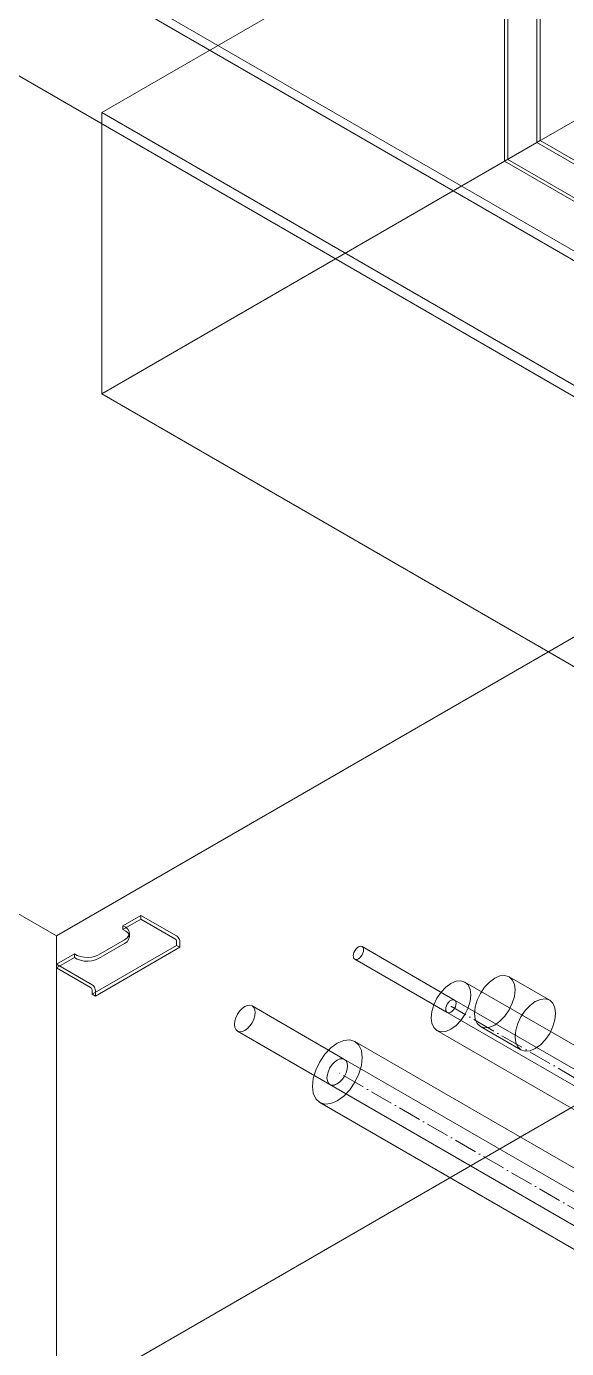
# Model space of a CAD drawing. Header units: millimetres. Extents: x -88595 to 880822, y -1054509 to -148035.
# Drawn here: x 414641 to 414876, y -321675 to -321099 of the extents above; entities that cross this region are included whole.
import ezdxf

# ---------------------------------------------------------------- set-up
doc = ezdxf.new("R2010")
doc.units = ezdxf.units.MM
doc.linetypes.add('$12$ADSK_Осевая', pattern=[14, 10, -2, 0, -2])
for name, color, linetype, lineweight in [('Воздуховоды', 7, 'Continuous', 18), ('Изоляция', 7, 'Continuous', 18), ('Оборудование', 7, 'Continuous', 18), ('Трубопровод', 7, 'Continuous', 18)]:
    doc.layers.add(name, color=color, linetype=linetype, lineweight=lineweight)

# ---------------------------------------------------------------- blocks, each defined once
blk = doc.blocks.new('$0$ADSK_Канальный блок кондиционера1 - AD162MJERAB-3266614-В_ОВ3_3')
at = {"layer": 'Оборудование'}
for p, q in [((-27324.24, 10706.02), (-27790.93, 10975.47)), ((-27794.46, 10973.43), (-27327.77, 10703.98)), ((-27313.63, 10636.62), (-27843.96, 10942.81)), ((-27806.48, 10556.2), (-28336.81, 10862.38)), ((-27806.48, 10556.2), (-27313.63, 10840.75)), ((-27313.63, 10636.62), (-27806.48, 10352.07)), ((-27777.54, 10560.66), (-27769.71, 10565.18)), ((-27769.71, 10563.55), (-27777.54, 10559.03)), ((-27769.71, 10565.18), (-27754.16, 10556.2)), ((-27769.71, 10563.55), (-27769.71, 10565.18)), ((-27754.86, 10554.97), (-27769.71, 10563.55)), ((-27806.48, 10352.07), (-27806.48, 10556.2)), ((-27777.54, 10559.03), (-27777.54, 10560.66)), ((-27774.73, 10555.79), (-27774.73, 10557.42)), ((-27754.16, 10552.12), (-27790.93, 10530.89)), ((-27752.74, 10551.3), (-27789.51, 10530.07)), ((-27776.79, 10554.56), (-27788.1, 10548.03)), ((-27788.1, 10546.4), (-27776.79, 10552.93)), ((-27754.16, 10552.12), (-27754.16, 10553.75)), ((-27752.74, 10551.3), (-27754.16, 10552.12)), ((-27752.74, 10553.75), (-27752.74, 10551.3)), ((-27633.07, 10528.33), (-27673.37, 10551.6)), ((-27806.48, 10543.95), (-27798.65, 10548.47)), ((-27798.65, 10546.84), (-27806.48, 10542.32)), ((-27806.48, 10543.95), (-27806.48, 10542.32)), ((-27790.93, 10534.97), (-27806.48, 10543.95)), ((-27798.65, 10548.47), (-27798.65, 10546.84)), ((-27676.55, 10546.1), (-27636.24, 10522.83)), ((-27806.48, 10542.32), (-27791.63, 10533.74)), ((-27591.64, 10528.24), (-27609.31, 10538.45)), ((-27790.93, 10532.52), (-27790.93, 10530.89)), ((-27789.51, 10530.07), (-27789.51, 10532.52)), ((-27790.93, 10530.89), (-27789.51, 10530.07)), ((-27680.98, 10502.5), (-27721.28, 10525.77)), ((-27727.63, 10514.77), (-27687.33, 10491.5)), ((-27621.81, 10516.79), (-27604.14, 10506.59))]:
    blk.add_line(p, q, dxfattribs=at)
for points in [[(-27777.54, 10560.66, 0), (-27776.31, 10559.98, 0), (-27775.4, 10559.14, 0), (-27774.87, 10558.2, 0), (-27774.74, 10557.22, 0), (-27775.04, 10556.24, 0), (-27775.73, 10555.34, 0), (-27776.79, 10554.56, 0)], [(-27776.79, 10552.93, 0), (-27775.73, 10553.71, 0), (-27775.04, 10554.61, 0), (-27774.74, 10555.58, 0), (-27774.87, 10556.57, 0), (-27775.4, 10557.51, 0), (-27776.31, 10558.34, 0), (-27777.54, 10559.03, 0)], [(-27754.16, 10553.75, 0), (-27754.18, 10553.97, 0), (-27754.25, 10554.21, 0), (-27754.36, 10554.45, 0), (-27754.51, 10554.66, 0), (-27754.68, 10554.84, 0), (-27754.86, 10554.97, 0)], [(-27754.16, 10556.2, 0), (-27753.79, 10555.93, 0), (-27753.45, 10555.57, 0), (-27753.16, 10555.14, 0), (-27752.93, 10554.67, 0), (-27752.79, 10554.2, 0), (-27752.74, 10553.75, 0)], [(-27677.21, 10547.55, 0), (-27677.13, 10548.27, 0), (-27676.91, 10549.02, 0), (-27676.55, 10549.77, 0), (-27676.08, 10550.45, 0), (-27675.54, 10551.02, 0), (-27674.96, 10551.44, 0), (-27674.38, 10551.69, 0), (-27673.84, 10551.74, 0), (-27673.37, 10551.6, 0), (-27673.02, 10551.27, 0), (-27672.79, 10550.77, 0), (-27672.72, 10550.15, 0)], [(-27672.72, 10550.15, 0), (-27672.79, 10549.43, 0), (-27673.02, 10548.68, 0), (-27673.37, 10547.93, 0), (-27673.84, 10547.25, 0), (-27674.38, 10546.68, 0), (-27674.96, 10546.26, 0), (-27675.54, 10546.01, 0), (-27676.08, 10545.96, 0), (-27676.55, 10546.1, 0), (-27676.91, 10546.43, 0), (-27677.13, 10546.93, 0), (-27677.21, 10547.55, 0)], [(-27788.1, 10548.03, 0), (-27789.45, 10547.43, 0), (-27791.01, 10547.02, 0), (-27792.69, 10546.85, 0), (-27794.4, 10546.92, 0), (-27796.02, 10547.23, 0), (-27797.47, 10547.76, 0), (-27798.65, 10548.47, 0)], [(-27798.65, 10546.84, 0), (-27797.47, 10546.12, 0), (-27796.02, 10545.6, 0), (-27794.4, 10545.29, 0), (-27792.69, 10545.22, 0), (-27791.01, 10545.39, 0), (-27789.45, 10545.79, 0), (-27788.1, 10546.4, 0)], [(-27624.4, 10522.52, 0), (-27624.1, 10525.33, 0), (-27623.22, 10528.3, 0), (-27621.81, 10531.23, 0), (-27619.98, 10533.91, 0), (-27617.85, 10536.16, 0), (-27615.56, 10537.83, 0), (-27613.28, 10538.8, 0), (-27611.15, 10539.01, 0), (-27609.31, 10538.45, 0), (-27607.91, 10537.14, 0), (-27607.03, 10535.19, 0), (-27606.73, 10532.72, 0)], [(-27791.63, 10533.74, 0), (-27791.45, 10533.61, 0), (-27791.28, 10533.43, 0), (-27791.13, 10533.22, 0), (-27791.02, 10532.98, 0), (-27790.95, 10532.74, 0), (-27790.93, 10532.52, 0)], [(-27789.51, 10532.52, 0), (-27789.56, 10532.97, 0), (-27789.7, 10533.45, 0), (-27789.93, 10533.91, 0), (-27790.22, 10534.34, 0), (-27790.56, 10534.7, 0), (-27790.93, 10534.97, 0)], [(-27606.73, 10532.72, 0), (-27607.03, 10529.91, 0), (-27607.91, 10526.94, 0), (-27609.31, 10524.01, 0), (-27611.15, 10521.33, 0), (-27613.28, 10519.08, 0), (-27615.56, 10517.41, 0), (-27617.85, 10516.44, 0), (-27619.98, 10516.23, 0), (-27621.81, 10516.79, 0), (-27623.22, 10518.1, 0), (-27624.1, 10520.05, 0), (-27624.4, 10522.52, 0)], [(-27632.41, 10526.88, 0), (-27632.49, 10527.5, 0), (-27632.71, 10528, 0), (-27633.07, 10528.33, 0), (-27633.53, 10528.47, 0), (-27634.08, 10528.42, 0), (-27634.66, 10528.17, 0), (-27635.24, 10527.75, 0), (-27635.78, 10527.18, 0), (-27636.24, 10526.5, 0), (-27636.6, 10525.75, 0), (-27636.83, 10525, 0), (-27636.9, 10524.28, 0)], [(-27636.9, 10524.28, 0), (-27636.83, 10523.66, 0), (-27636.6, 10523.16, 0), (-27636.24, 10522.83, 0), (-27635.78, 10522.69, 0), (-27635.24, 10522.74, 0), (-27634.66, 10522.99, 0), (-27634.08, 10523.41, 0), (-27633.53, 10523.98, 0), (-27633.07, 10524.66, 0), (-27632.71, 10525.41, 0), (-27632.49, 10526.16, 0), (-27632.41, 10526.88, 0)], [(-27589.05, 10522.52, 0), (-27589.35, 10524.98, 0), (-27590.23, 10526.94, 0), (-27591.64, 10528.24, 0), (-27593.47, 10528.8, 0), (-27595.6, 10528.59, 0), (-27597.89, 10527.62, 0), (-27600.17, 10525.95, 0), (-27602.31, 10523.7, 0), (-27604.14, 10521.02, 0), (-27605.54, 10518.1, 0), (-27606.42, 10515.13, 0), (-27606.73, 10512.31, 0)], [(-27728.95, 10517.68, 0), (-27728.8, 10519.11, 0), (-27728.35, 10520.62, 0), (-27727.63, 10522.1, 0), (-27726.7, 10523.47, 0), (-27725.62, 10524.61, 0), (-27724.46, 10525.46, 0), (-27723.3, 10525.95, 0), (-27722.21, 10526.06, 0), (-27721.28, 10525.77, 0), (-27720.57, 10525.11, 0), (-27720.12, 10524.12, 0), (-27719.97, 10522.86, 0)], [(-27719.97, 10522.86, 0), (-27720.12, 10521.43, 0), (-27720.57, 10519.92, 0), (-27721.28, 10518.44, 0), (-27722.21, 10517.08, 0), (-27723.3, 10515.93, 0), (-27724.46, 10515.09, 0), (-27725.62, 10514.59, 0), (-27726.7, 10514.49, 0), (-27727.63, 10514.77, 0), (-27728.35, 10515.43, 0), (-27728.8, 10516.43, 0), (-27728.95, 10517.68, 0)], [(-27606.73, 10512.31, 0), (-27606.42, 10509.84, 0), (-27605.54, 10507.89, 0), (-27604.14, 10506.59, 0), (-27602.31, 10506.02, 0), (-27600.17, 10506.23, 0), (-27597.89, 10507.21, 0), (-27595.6, 10508.88, 0), (-27593.47, 10511.13, 0), (-27591.64, 10513.81, 0), (-27590.23, 10516.73, 0), (-27589.35, 10519.7, 0), (-27589.05, 10522.52, 0)], [(-27679.66, 10499.59, 0), (-27679.82, 10500.85, 0), (-27680.27, 10501.84, 0), (-27680.98, 10502.5, 0), (-27681.91, 10502.79, 0), (-27682.99, 10502.68, 0), (-27684.15, 10502.19, 0), (-27685.32, 10501.34, 0), (-27686.4, 10500.2, 0), (-27687.33, 10498.83, 0), (-27688.04, 10497.35, 0), (-27688.49, 10495.84, 0), (-27688.64, 10494.41, 0)], [(-27688.64, 10494.41, 0), (-27688.49, 10493.16, 0), (-27688.04, 10492.16, 0), (-27687.33, 10491.5, 0), (-27686.4, 10491.22, 0), (-27685.32, 10491.32, 0), (-27684.15, 10491.82, 0), (-27682.99, 10492.66, 0), (-27681.91, 10493.81, 0), (-27680.98, 10495.17, 0), (-27680.27, 10496.65, 0), (-27679.82, 10498.16, 0), (-27679.66, 10499.59, 0)]]:
    blk.add_polyline3d(points, dxfattribs=at)
blk = doc.blocks.new('$0$ADSK_Отвод_Прямоугольный1 - Стандарт-V113-В_ОВ3_3')
at = {"layer": 'Воздуховоды', "color": 140, "true_color": 0x1bb3e4}
for p, q in [((22632.07, 15559.38), (22633.49, 15560.19)), ((23084.62, 15298.1), (22632.07, 15559.38)), ((22632.07, 15559.38), (22632.07, 15404.24)), ((22633.49, 15405.06), (22633.49, 15560.19)), ((22633.49, 15560.19), (23086.04, 15298.92)), ((23188.16, 15310.05), (22763.89, 15554.99)), ((22646.22, 15534.88), (22663.89, 15545.09)), ((22646.22, 15534.88), (22647.63, 15535.7)), ((23070.48, 15289.93), (22646.22, 15534.88)), ((22646.22, 15412.41), (22646.22, 15534.88)), ((22646.22, 15412.41), (22646.22, 15534.88)), ((22646.22, 15534.88), (23070.48, 15289.93)), ((23071.89, 15290.75), (22647.63, 15535.7)), ((22647.63, 15535.7), (22647.63, 15413.23)), ((22805.32, 15460.99), (22670.97, 15383.42)), ((22670.97, 15381.79), (22805.32, 15459.36)), ((22805.32, 15463.44), (22805.32, 15443.03)), ((23257.86, 15199.71), (22805.32, 15460.99)), ((22805.32, 15459.36), (22805.32, 15460.99)), ((22805.32, 15459.36), (23257.86, 15198.08)), ((22699.25, 15383.42), (22805.32, 15444.66)), ((22805.32, 15443.03), (22699.25, 15381.79)), ((22805.32, 15443.03), (22699.25, 15381.79)), ((22805.32, 15444.66), (23229.58, 15199.71)), ((22805.32, 15443.03), (22805.32, 15444.66)), ((22805.32, 15443.03), (23229.58, 15198.08)), ((23229.58, 15198.08), (22805.32, 15443.03)), ((23113.16, 15180.14), (22688.89, 15425.09)), ((22663.89, 15422.61), (22646.22, 15412.41)), ((22646.22, 15412.41), (22647.63, 15413.23)), ((22646.22, 15412.41), (23070.48, 15167.46)), ((23070.48, 15167.46), (22646.22, 15412.41)), ((22647.63, 15413.23), (23071.89, 15168.28)), ((22632.07, 15404.24), (22633.49, 15405.06)), ((22632.07, 15404.24), (23084.62, 15142.96)), ((23086.04, 15143.78), (22633.49, 15405.06)), ((22699.25, 15381.79), (22699.25, 15402.2)), ((22670.97, 15383.42), (23123.51, 15122.14)), ((22670.97, 15381.79), (22670.97, 15383.42)), ((23123.51, 15120.51), (22670.97, 15381.79)), ((23123.51, 15138.47), (22699.25, 15383.42)), ((22699.25, 15381.79), (22699.25, 15383.42)), ((23123.51, 15136.84), (22699.25, 15381.79)), ((22699.25, 15381.79), (23123.51, 15136.84)), ((23088.16, 15300.14), (23070.48, 15289.93)), ((23086.04, 15298.92), (23084.62, 15298.1)), ((23084.62, 15142.96), (23084.62, 15298.1)), ((23086.04, 15298.92), (23086.04, 15143.78)), ((23071.89, 15290.75), (23070.48, 15289.93)), ((23070.48, 15289.93), (23070.48, 15167.46)), ((23070.48, 15289.93), (23070.48, 15167.46)), ((23071.89, 15168.28), (23071.89, 15290.75)), ((23229.58, 15198.08), (23229.58, 15218.49)), ((23229.58, 15199.71), (23123.51, 15138.47)), ((23123.51, 15122.14), (23257.86, 15199.71)), ((23229.58, 15199.71), (23229.58, 15198.08)), ((23257.86, 15199.71), (23257.86, 15198.08)), ((23123.51, 15136.84), (23229.58, 15198.08)), ((23123.51, 15136.84), (23229.58, 15198.08)), ((23257.86, 15198.08), (23123.51, 15120.51)), ((23070.48, 15167.46), (23088.16, 15177.67)), ((23070.48, 15167.46), (23071.89, 15168.28)), ((23123.51, 15157.25), (23123.51, 15136.84)), ((23084.62, 15142.96), (23086.04, 15143.78)), ((23123.51, 15136.84), (23123.51, 15138.47)), ((23123.51, 15120.51), (23123.51, 15122.14))]:
    blk.add_line(p, q, dxfattribs=at)
for points in [[(22663.89, 15545.09, 0), (22695.36, 15559.16, 0), (22725.25, 15564.34, 0), (22752.07, 15560.37, 0), (22774.46, 15547.44, 0), (22791.31, 15526.21, 0), (22801.77, 15497.73, 0), (22805.32, 15463.44, 0)], [(22663.89, 15422.61, 0), (22677.42, 15427.32, 0), (22688.89, 15425.09, 0), (22696.56, 15416.27, 0), (22699.25, 15402.2, 0)], [(23088.16, 15300.14, 0), (23119.63, 15314.21, 0), (23149.52, 15319.39, 0), (23176.33, 15315.42, 0), (23198.73, 15302.49, 0), (23215.57, 15281.26, 0), (23226.03, 15252.78, 0), (23229.58, 15218.49, 0)], [(23123.51, 15157.25, 0), (23120.82, 15171.32, 0), (23113.16, 15180.14, 0), (23101.69, 15182.37, 0), (23088.16, 15177.67, 0)]]:
    blk.add_polyline3d(points, dxfattribs=at)

msp = doc.modelspace()

# ---------------------------------------------------------------- linework, layer by layer
at = {"layer": 'Воздуховоды', "color": 140, "true_color": 0x1bb3e4}
for p, q in [((414673.66, -321136.6), (414863.17, -321027.19)), ((414863.17, -321149.66), (414863.17, -321027.19)), ((415097.93, -321381.55), (414673.66, -321136.6)), ((414673.66, -321136.6), (414673.66, -321259.07)), ((414673.66, -321259.07), (414863.17, -321149.66)), ((414863.17, -321149.66), (415340.46, -321425.23)), ((414673.66, -321259.07), (415097.93, -321504.02))]:
    msp.add_line(p, q, dxfattribs=at)
at = {"layer": 'Изоляция', "color": 190, "true_color": 0x8000ff}
for p, q in [((414972.58, -321596.41), (414831.78, -321515.11)), ((414819.6, -321536.2), (414960.4, -321617.49))]:
    msp.add_line(p, q, dxfattribs=at)
at = {"layer": 'Изоляция', "color": 134, "true_color": 0x00a6a6}
for p, q in [((414941.73, -321632.08), (414783.87, -321540.94)), ((414768.52, -321567.53), (414926.38, -321658.67))]:
    msp.add_line(p, q, dxfattribs=at)
at = {"layer": 'Изоляция', "color": 190, "true_color": 0x8000ff}
for points in [[(414817.08, -321530.63, 0), (414817.37, -321527.89, 0), (414818.23, -321524.99, 0), (414819.6, -321522.14, 0), (414821.39, -321519.53, 0), (414823.46, -321517.34, 0), (414825.69, -321515.72, 0)], [(414825.69, -321515.72, 0), (414827.92, -321514.77, 0), (414829.99, -321514.56, 0), (414831.78, -321515.11, 0), (414833.15, -321516.38, 0), (414834.01, -321518.28, 0), (414834.3, -321520.69, 0)], [(414834.3, -321520.69, 0), (414834.01, -321523.43, 0), (414833.15, -321526.32, 0), (414831.78, -321529.17, 0), (414829.99, -321531.78, 0), (414827.92, -321533.97, 0), (414825.69, -321535.6, 0)], [(414825.69, -321535.6, 0), (414823.46, -321536.55, 0), (414821.39, -321536.75, 0), (414819.6, -321536.2, 0), (414818.23, -321534.93, 0), (414817.37, -321533.03, 0), (414817.08, -321530.63, 0)]]:
    msp.add_polyline3d(points, dxfattribs=at)
at = {"layer": 'Изоляция', "color": 134, "true_color": 0x00a6a6}
for points in [[(414765.34, -321560.5, 0), (414765.71, -321557.05, 0), (414766.79, -321553.4, 0), (414768.52, -321549.8, 0), (414770.77, -321546.52, 0), (414773.38, -321543.75, 0), (414776.19, -321541.7, 0)], [(414776.19, -321541.7, 0), (414779, -321540.51, 0), (414781.62, -321540.25, 0), (414783.87, -321540.94, 0), (414785.59, -321542.54, 0), (414786.68, -321544.94, 0), (414787.05, -321547.97, 0)], [(414787.05, -321547.97, 0), (414786.68, -321551.43, 0), (414785.59, -321555.08, 0), (414783.87, -321558.67, 0), (414781.62, -321561.96, 0), (414779, -321564.72, 0), (414776.19, -321566.77, 0)], [(414776.19, -321566.77, 0), (414773.38, -321567.96, 0), (414770.77, -321568.22, 0), (414768.52, -321567.53, 0), (414766.79, -321565.93, 0), (414765.71, -321563.53, 0), (414765.34, -321560.5, 0)]]:
    msp.add_polyline3d(points, dxfattribs=at)
at = {"layer": 'Трубопровод', "color": 190, "linetype": '$12$ADSK_Осевая', "true_color": 0x8000ff}
msp.add_line((414966.49, -321606.95), (414825.69, -321525.66), dxfattribs=at)
msp.add_line((414966.49, -321606.95), (414825.69, -321525.66), dxfattribs=at)
at = {"layer": 'Трубопровод', "color": 190, "true_color": 0x8000ff}
for p, q in [((414968.08, -321604.2), (414827.28, -321522.91)), ((414824.1, -321528.41), (414964.9, -321609.7))]:
    msp.add_line(p, q, dxfattribs=at)
at = {"layer": 'Трубопровод', "color": 134, "true_color": 0x00a6a6}
for p, q in [((414937.23, -321639.88), (414779.37, -321548.74)), ((414773.02, -321559.74), (414930.88, -321650.88))]:
    msp.add_line(p, q, dxfattribs=at)
at = {"layer": 'Трубопровод', "color": 134, "linetype": '$12$ADSK_Осевая', "true_color": 0x00a6a6}
msp.add_line((414934.05, -321645.38), (414776.19, -321554.24), dxfattribs=at)
msp.add_line((414934.05, -321645.38), (414776.19, -321554.24), dxfattribs=at)
at = {"layer": 'Трубопровод', "color": 190, "true_color": 0x8000ff}
for points in [[(414823.44, -321526.95, 0), (414823.52, -321526.24, 0), (414823.75, -321525.48, 0), (414824.1, -321524.74, 0), (414824.57, -321524.06, 0), (414825.11, -321523.49, 0), (414825.69, -321523.07, 0)], [(414825.69, -321528.25, 0), (414825.11, -321528.5, 0), (414824.57, -321528.55, 0), (414824.1, -321528.41, 0), (414823.75, -321528.08, 0), (414823.52, -321527.58, 0), (414823.44, -321526.95, 0)], [(414825.69, -321523.07, 0), (414826.27, -321522.82, 0), (414826.81, -321522.77, 0), (414827.28, -321522.91, 0), (414827.63, -321523.24, 0), (414827.86, -321523.74, 0), (414827.93, -321524.36, 0)], [(414827.93, -321524.36, 0), (414827.86, -321525.08, 0), (414827.63, -321525.83, 0), (414827.28, -321526.58, 0), (414826.81, -321527.26, 0), (414826.27, -321527.83, 0), (414825.69, -321528.25, 0)]]:
    msp.add_polyline3d(points, dxfattribs=at)
at = {"layer": 'Трубопровод', "color": 134, "true_color": 0x00a6a6}
for points in [[(414771.7, -321556.83, 0), (414771.86, -321555.4, 0), (414772.3, -321553.89, 0), (414773.02, -321552.4, 0), (414773.95, -321551.04, 0), (414775.03, -321549.9, 0), (414776.19, -321549.05, 0)], [(414776.19, -321549.05, 0), (414777.35, -321548.56, 0), (414778.44, -321548.45, 0), (414779.37, -321548.74, 0), (414780.08, -321549.4, 0), (414780.53, -321550.39, 0), (414780.68, -321551.64, 0)], [(414780.68, -321551.64, 0), (414780.53, -321553.07, 0), (414780.08, -321554.58, 0), (414779.37, -321556.07, 0), (414778.44, -321557.43, 0), (414777.35, -321558.57, 0), (414776.19, -321559.42, 0)], [(414776.19, -321559.42, 0), (414775.03, -321559.91, 0), (414773.95, -321560.02, 0), (414773.02, -321559.74, 0), (414772.3, -321559.07, 0), (414771.86, -321558.08, 0), (414771.7, -321556.83, 0)]]:
    msp.add_polyline3d(points, dxfattribs=at)

# ---------------------------------------------------------------- block references
at = {"layer": 'Воздуховоды', "color": 140, "true_color": 0x1bb3e4}
msp.add_blockref('$0$ADSK_Отвод_Прямоугольный1 - Стандарт-V113-В_ОВ3_3', (392216.95, -336562.07), dxfattribs=at)
at = {"layer": 'Оборудование'}
msp.add_blockref('$0$ADSK_Канальный блок кондиционера1 - AD162MJERAB-3266614-В_ОВ3_3', (442460.35, -332051.24), dxfattribs=at)

doc.saveas('drawing.dxf')
